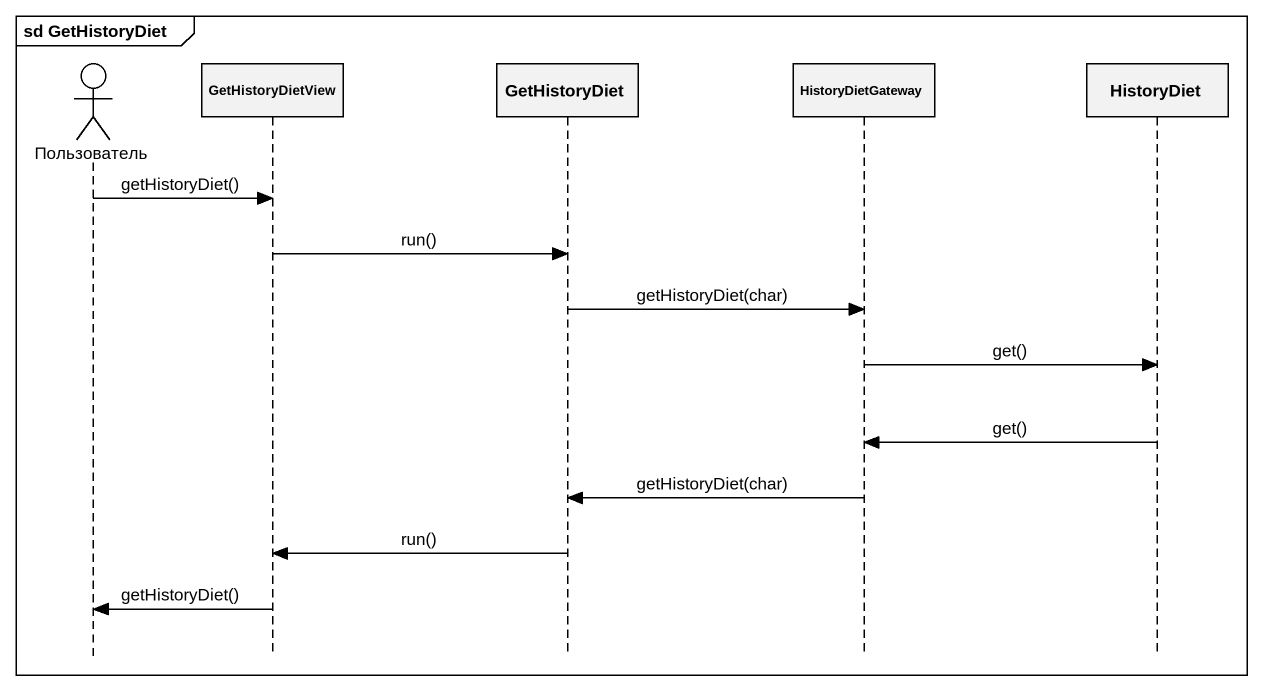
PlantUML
@startuml
mainframe sd GetHistoryDiet
hide footbox
actor Пользователь
participant GetHistoryDietView
participant GetHistoryDiet
participant HistoryDietGateway
participant HistoryDiet

Пользователь -> GetHistoryDietView : getHistoryDiet()
GetHistoryDietView -> GetHistoryDiet : run()
GetHistoryDiet -> HistoryDietGateway : getHistoryDiet(char)
HistoryDietGateway -> HistoryDiet : get()
HistoryDiet -> HistoryDietGateway : get()
HistoryDietGateway -> GetHistoryDiet : getHistoryDiet(char)
GetHistoryDiet -> GetHistoryDietView : run()
GetHistoryDietView -> Пользователь : getHistoryDiet()
@enduml
